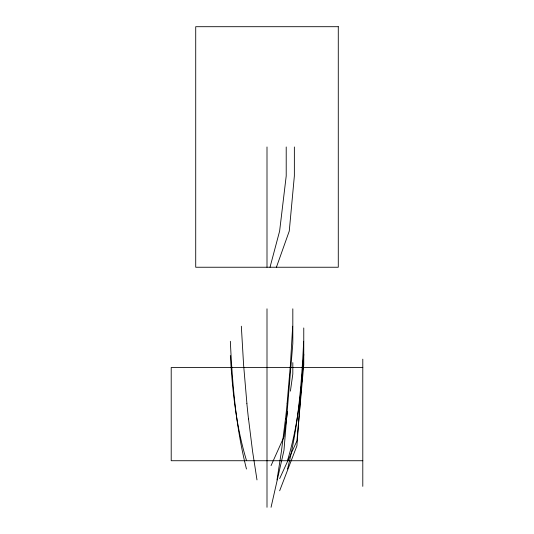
<?xml version="1.0" encoding="UTF-8"?>
<svg xmlns="http://www.w3.org/2000/svg" width="534" height="534" viewBox="0 0 534 534"><rect width="100%" height="100%" fill="white"/><g stroke="black" fill="none" stroke-linecap="round" stroke-linejoin="round"><path stroke-width="0.8" d="M303.652 341.286C301.67 384.173 298.092 427.293 287.532 469.019M292.672 326.221L290.416 364.729L287.092 403.45M303.652 355.571C301.583 390.888 297.839 426.439 287.532 460.408M303.766 354.175L296.911 445.81L279.649 490.786M285.483 418.83L281.411 451.464L277.012 479.899M287.532 411.54L283.968 436.852L271.052 465.628M290.403 391.122L292.819 373.98L292.819 362.619M271.052 507.3L283.968 450.362L292.819 343.522L292.819 308.819M270.01 267.24L279.622 231.088L286.211 175.966L286.211 146.97M276.412 267.24L289.261 231.088L294.361 175.966L294.361 146.97M279.649 478.631L296.911 440.964L303.766 364.629L303.766 327.963M362.793 367.519L171.207 367.519L171.207 460.729L362.793 460.729M246.468 460.408C236.161 426.439 232.417 390.888 230.348 355.571M246.468 469.019C235.908 427.293 232.33 384.173 230.348 341.286M256.988 479.899L252.589 451.464L248.517 418.83M246.908 403.45L243.584 364.729L241.328 326.221M362.793 359.162L362.793 486.354M267 146.97L267 267.24M267 308.819L267 507.3M287.138 403.477A108.502 8.584 -84.5 0 1 285.516 418.943M248.484 418.943A108.502 8.584 84.5 0 1 246.862 403.477M338.282 26.7L195.718 26.7L195.718 267.24L338.282 267.24L338.282 26.7"/></g></svg>
